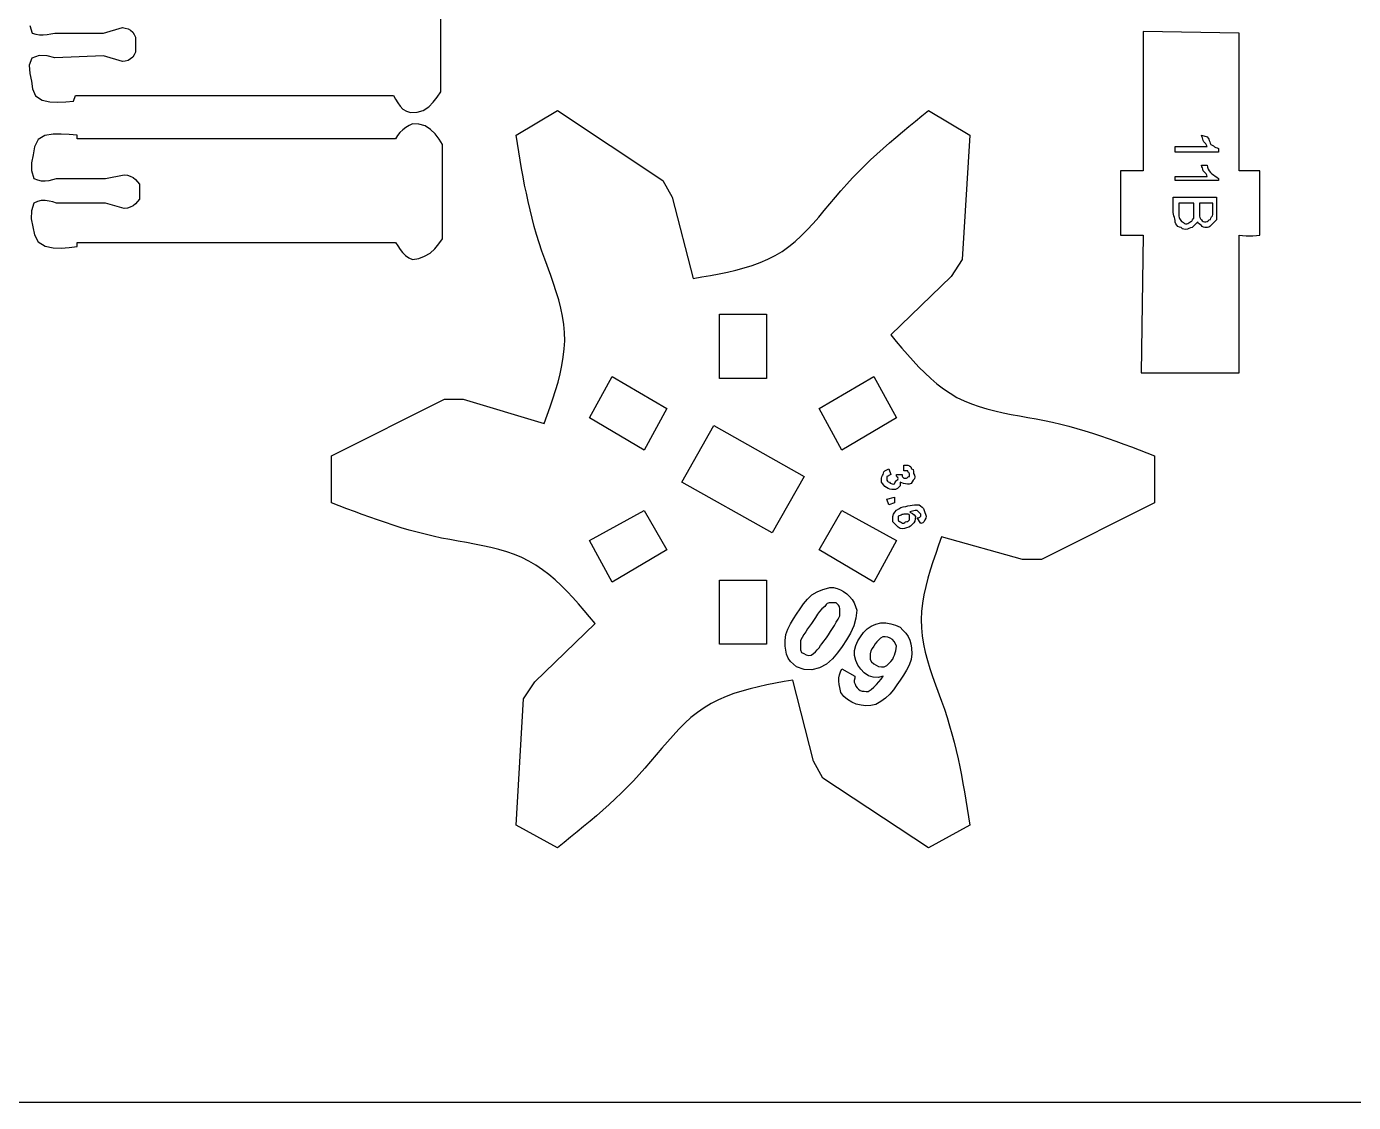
# Model space of a CAD drawing. Extents: x -314 to 250, y -186 to 186.
# Drawn here: x -239.8 to -181.1, y -184.2 to -136.6 of the extents above; entities that cross this region are included whole.
import ezdxf

# ---------------------------------------------------------------- set-up
doc = ezdxf.new("R2010")
doc.units = 0
doc.header["$MEASUREMENT"] = 0
doc.layers.get('0').update_dxf_attribs({"linetype": 'CONTINUOUS'})

msp = doc.modelspace()

# ---------------------------------------------------------------- linework, layer by layer
for p, q in [((-221.473, -139.521), (-221.473, -135.354)), ((-239.639, -136.591), (-239.537, -136.938)), ((-239.537, -136.938), (-239.373, -136.979)), ((-239.373, -136.979), (-239.207, -137.008)), ((-239.207, -137.008), (-239.04, -137.012)), ((-239.04, -137.012), (-238.871, -136.995)), ((-238.871, -136.995), (-238.704, -136.968)), ((-238.704, -136.968), (-238.538, -136.938)), ((-238.538, -136.938), (-236.375, -136.938)), ((-236.375, -136.938), (-235.542, -136.686)), ((-235.542, -136.686), (-235.417, -136.706)), ((-235.417, -136.706), (-235.296, -136.741)), ((-235.296, -136.741), (-235.184, -136.802)), ((-235.184, -136.802), (-235.09, -136.887)), ((-235.09, -136.887), (-235.019, -136.99)), ((-235.019, -136.99), (-234.96, -137.103)), ((-234.96, -137.103), (-234.96, -137.771)), ((-186.17, -136.938), (-190.417, -136.855)), ((-190.417, -136.855), (-190.417, -143.024)), ((-186.17, -143.024), (-186.17, -136.938)), ((-234.96, -137.771), (-235.018, -137.884)), ((-239.546, -138.03), (-239.665, -138.351)), ((-239.665, -138.351), (-239.639, -138.715)), ((-239.223, -137.913), (-239.546, -138.03)), ((-238.873, -137.937), (-239.223, -137.913)), ((-238.538, -138.022), (-238.873, -137.937)), ((-236.375, -137.937), (-238.538, -138.022)), ((-235.542, -138.188), (-236.375, -137.937)), ((-235.416, -138.169), (-235.542, -138.188)), ((-235.295, -138.134), (-235.416, -138.169)), ((-235.184, -138.073), (-235.295, -138.134)), ((-235.09, -137.988), (-235.184, -138.073)), ((-235.018, -137.884), (-235.09, -137.988)), ((-239.639, -138.715), (-239.568, -139.049)), ((-239.568, -139.049), (-239.52, -139.396)), ((-239.52, -139.396), (-239.38, -139.704)), ((-221.626, -139.762), (-221.473, -139.521)), ((-239.38, -139.704), (-239.087, -139.894)), ((-239.087, -139.894), (-238.748, -139.97)), ((-238.748, -139.97), (-238.398, -139.983)), ((-238.398, -139.983), (-238.052, -139.967)), ((-238.052, -139.967), (-237.708, -139.937)), ((-237.708, -139.937), (-237.622, -139.689)), ((-237.622, -139.689), (-223.553, -139.689)), ((-223.553, -139.689), (-223.466, -139.85)), ((-223.466, -139.85), (-223.374, -140.009)), ((-223.374, -140.009), (-223.269, -140.165)), ((-223.269, -140.165), (-223.142, -140.297)), ((-222.246, -140.347), (-222.003, -140.193)), ((-222.003, -140.193), (-221.798, -139.99)), ((-221.798, -139.99), (-221.626, -139.762)), ((-223.142, -140.297), (-222.984, -140.384)), ((-222.984, -140.384), (-222.806, -140.44)), ((-222.806, -140.44), (-222.518, -140.423)), ((-222.518, -140.423), (-222.246, -140.347)), ((-218.142, -141.439), (-216.31, -140.354)), ((-216.31, -140.354), (-211.647, -143.44)), ((-200.488, -140.824), (-200.199, -140.589)), ((-200.199, -140.589), (-199.909, -140.354)), ((-199.909, -140.354), (-198.077, -141.439)), ((-223.275, -141.327), (-223.379, -141.461)), ((-223.153, -141.207), (-223.275, -141.327)), ((-223.017, -141.105), (-223.153, -141.207)), ((-222.871, -141.018), (-223.017, -141.105)), ((-222.719, -140.94), (-222.871, -141.018)), ((-222.432, -140.957), (-222.719, -140.94)), ((-222.161, -141.032), (-222.432, -140.957)), ((-221.919, -141.185), (-222.161, -141.032)), ((-221.713, -141.388), (-221.919, -141.185)), ((-201.348, -141.538), (-201.063, -141.298)), ((-201.063, -141.298), (-200.776, -141.06)), ((-200.776, -141.06), (-200.488, -140.824)), ((-239.429, -141.952), (-239.489, -142.311)), ((-239.275, -141.637), (-239.429, -141.952)), ((-238.971, -141.453), (-239.275, -141.637)), ((-238.612, -141.399), (-238.971, -141.453)), ((-238.248, -141.396), (-238.612, -141.399)), ((-237.892, -141.413), (-238.248, -141.396)), ((-237.539, -141.439), (-237.892, -141.413)), ((-237.539, -141.605), (-237.539, -141.439)), ((-223.47, -141.605), (-237.539, -141.605)), ((-223.379, -141.461), (-223.47, -141.605)), ((-221.543, -141.616), (-221.713, -141.388)), ((-221.39, -141.856), (-221.543, -141.616)), ((-221.39, -146.026), (-221.39, -141.856)), ((-218.083, -141.807), (-218.142, -141.439)), ((-218.022, -142.175), (-218.083, -141.807)), ((-201.912, -142.028), (-201.632, -141.781)), ((-201.632, -141.781), (-201.348, -141.538)), ((-198.077, -141.439), (-198.411, -146.942)), ((-189.002, -142.19), (-189.002, -141.938)), ((-189.002, -141.938), (-187.586, -141.938)), ((-187.823, -141.5), (-187.837, -141.439)), ((-187.837, -141.439), (-187.586, -141.522)), ((-187.798, -141.558), (-187.823, -141.5)), ((-187.773, -141.616), (-187.798, -141.558)), ((-187.758, -141.677), (-187.773, -141.616)), ((-187.734, -141.736), (-187.758, -141.677)), ((-187.696, -141.787), (-187.734, -141.736)), ((-187.65, -141.832), (-187.696, -141.787)), ((-187.609, -141.879), (-187.65, -141.832)), ((-187.586, -141.938), (-187.609, -141.879)), ((-187.586, -141.522), (-187.548, -141.572)), ((-187.548, -141.572), (-187.517, -141.625)), ((-187.517, -141.625), (-187.494, -141.683)), ((-187.494, -141.683), (-187.471, -141.742)), ((-187.471, -141.742), (-187.447, -141.799)), ((-187.447, -141.799), (-187.421, -141.856)), ((-187.421, -141.856), (-187.366, -141.886)), ((-187.366, -141.886), (-187.311, -141.917)), ((-187.311, -141.917), (-187.258, -141.951)), ((-187.258, -141.951), (-187.205, -141.984)), ((-239.489, -142.311), (-239.568, -142.662)), ((-217.961, -142.543), (-218.022, -142.175)), ((-217.897, -142.911), (-217.961, -142.543)), ((-202.736, -142.794), (-202.465, -142.533)), ((-202.465, -142.533), (-202.19, -142.278)), ((-202.19, -142.278), (-201.912, -142.028)), ((-187.086, -142.19), (-189.002, -142.19)), ((-187.205, -141.984), (-187.148, -142.009)), ((-187.148, -142.009), (-187.086, -142.024)), ((-187.086, -142.024), (-187.086, -142.19)), ((-239.568, -142.662), (-239.56, -143.009)), ((-239.56, -143.009), (-239.455, -143.357)), ((-217.83, -143.279), (-217.897, -142.911)), ((-203.265, -143.332), (-203.003, -143.06)), ((-203.003, -143.06), (-202.736, -142.794)), ((-190.417, -143.024), (-191.416, -143.024)), ((-191.416, -143.024), (-191.416, -145.857)), ((-187.837, -142.772), (-187.586, -142.772)), ((-187.824, -142.835), (-187.837, -142.772)), ((-187.798, -142.893), (-187.824, -142.835)), ((-187.773, -142.951), (-187.798, -142.893)), ((-187.758, -143.014), (-187.773, -142.951)), ((-187.723, -143.064), (-187.758, -143.014)), ((-187.673, -143.107), (-187.723, -143.064)), ((-187.631, -143.156), (-187.673, -143.107)), ((-187.586, -142.772), (-187.576, -142.861)), ((-187.576, -142.861), (-187.549, -142.945)), ((-187.549, -142.945), (-187.5, -143.021)), ((-187.5, -143.021), (-187.44, -143.087)), ((-187.44, -143.087), (-187.374, -143.146)), ((-185.258, -143.024), (-186.17, -143.024)), ((-185.258, -145.857), (-185.258, -143.024)), ((-239.455, -143.357), (-239.292, -143.419)), ((-239.292, -143.419), (-239.128, -143.462)), ((-239.128, -143.462), (-238.959, -143.468)), ((-238.959, -143.468), (-238.789, -143.443)), ((-238.789, -143.443), (-238.62, -143.402)), ((-238.62, -143.402), (-238.455, -143.357)), ((-238.455, -143.357), (-236.293, -143.357)), ((-236.293, -143.357), (-235.459, -143.189)), ((-235.459, -143.189), (-235.324, -143.21)), ((-235.324, -143.21), (-235.195, -143.248)), ((-235.195, -143.248), (-235.075, -143.314)), ((-235.075, -143.314), (-234.969, -143.4)), ((-234.969, -143.4), (-234.876, -143.5)), ((-234.876, -143.5), (-234.791, -143.605)), ((-234.791, -143.605), (-234.791, -144.273)), ((-217.76, -143.646), (-217.83, -143.279)), ((-217.686, -144.013), (-217.76, -143.646)), ((-211.647, -143.44), (-211.233, -144.19)), ((-203.775, -143.897), (-203.522, -143.611)), ((-203.522, -143.611), (-203.265, -143.332)), ((-189.002, -143.44), (-189.002, -143.274)), ((-189.002, -143.274), (-187.586, -143.274)), ((-187.086, -143.44), (-189.002, -143.44)), ((-187.602, -143.212), (-187.631, -143.156)), ((-187.586, -143.274), (-187.602, -143.212)), ((-187.374, -143.146), (-187.302, -143.199)), ((-187.302, -143.199), (-187.228, -143.249)), ((-187.228, -143.249), (-187.156, -143.301)), ((-187.156, -143.301), (-187.086, -143.357)), ((-187.086, -143.357), (-187.086, -143.44)), ((-234.791, -144.273), (-234.876, -144.379)), ((-217.608, -144.38), (-217.686, -144.013)), ((-211.233, -144.19), (-210.317, -147.776)), ((-204.513, -144.778), (-204.023, -144.189)), ((-204.023, -144.189), (-203.775, -143.897)), ((-189.085, -144.859), (-189.085, -144.19)), ((-189.085, -144.19), (-187.173, -144.19)), ((-187.173, -144.19), (-187.173, -145.189)), ((-239.557, -144.791), (-239.572, -145.139)), ((-239.455, -144.442), (-239.557, -144.791)), ((-239.292, -144.379), (-239.455, -144.442)), ((-239.128, -144.335), (-239.292, -144.379)), ((-238.959, -144.329), (-239.128, -144.335)), ((-238.789, -144.355), (-238.959, -144.329)), ((-238.62, -144.396), (-238.789, -144.355)), ((-238.455, -144.442), (-238.62, -144.396)), ((-236.293, -144.442), (-238.455, -144.442)), ((-235.459, -144.69), (-236.293, -144.442)), ((-235.324, -144.669), (-235.459, -144.69)), ((-235.194, -144.631), (-235.324, -144.669)), ((-235.075, -144.566), (-235.194, -144.631)), ((-234.968, -144.479), (-235.075, -144.566)), ((-234.876, -144.379), (-234.968, -144.479)), ((-217.523, -144.746), (-217.608, -144.38)), ((-217.433, -145.111), (-217.523, -144.746)), ((-204.76, -145.069), (-204.513, -144.778)), ((-189.077, -144.934), (-189.085, -144.859)), ((-188.172, -144.442), (-188.837, -144.442)), ((-188.837, -144.442), (-188.837, -144.859)), ((-188.837, -144.859), (-188.837, -145.024)), ((-188.172, -144.859), (-188.172, -144.442)), ((-188.172, -145.106), (-188.172, -144.859)), ((-187.92, -144.442), (-187.92, -144.859)), ((-187.338, -144.442), (-187.92, -144.442)), ((-187.92, -144.859), (-187.92, -145.024)), ((-187.343, -144.951), (-187.34, -144.891)), ((-187.34, -144.891), (-187.339, -144.831)), ((-187.339, -144.831), (-187.338, -144.773)), ((-187.338, -144.773), (-187.338, -144.442)), ((-239.572, -145.139), (-239.497, -145.491)), ((-217.335, -145.475), (-217.433, -145.111)), ((-217.23, -145.839), (-217.335, -145.475)), ((-205.266, -145.629), (-205.01, -145.354)), ((-205.01, -145.354), (-204.76, -145.069)), ((-189.061, -145.006), (-189.077, -144.934)), ((-189.034, -145.075), (-189.061, -145.006)), ((-189.01, -145.146), (-189.034, -145.075)), ((-189, -145.22), (-189.01, -145.146)), ((-188.996, -145.294), (-189, -145.22)), ((-188.974, -145.365), (-188.996, -145.294)), ((-188.932, -145.427), (-188.974, -145.365)), ((-188.876, -145.477), (-188.932, -145.427)), ((-188.81, -145.509), (-188.876, -145.477)), ((-188.837, -145.024), (-188.825, -145.076)), ((-188.825, -145.076), (-188.805, -145.124)), ((-188.805, -145.124), (-188.773, -145.167)), ((-188.773, -145.167), (-188.746, -145.21)), ((-188.746, -145.21), (-188.725, -145.258)), ((-188.725, -145.258), (-188.675, -145.275)), ((-188.675, -145.275), (-188.634, -145.304)), ((-188.634, -145.304), (-188.595, -145.343)), ((-188.595, -145.343), (-188.545, -145.358)), ((-188.545, -145.358), (-188.492, -145.357)), ((-188.492, -145.357), (-188.441, -145.344)), ((-188.441, -145.344), (-188.393, -145.321)), ((-188.393, -145.321), (-188.352, -145.288)), ((-188.352, -145.288), (-188.306, -145.263)), ((-188.306, -145.263), (-188.262, -145.238)), ((-188.262, -145.238), (-188.235, -145.191)), ((-188.003, -145.276), (-188.254, -145.524)), ((-188.235, -145.191), (-188.205, -145.146)), ((-188.205, -145.146), (-188.172, -145.106)), ((-187.982, -145.331), (-188.003, -145.276)), ((-187.937, -145.368), (-187.982, -145.331)), ((-187.886, -145.4), (-187.937, -145.368)), ((-187.92, -145.024), (-187.907, -145.082)), ((-187.907, -145.082), (-187.881, -145.135)), ((-187.841, -145.437), (-187.886, -145.4)), ((-187.881, -145.135), (-187.844, -145.182)), ((-187.844, -145.182), (-187.804, -145.225)), ((-187.8, -145.479), (-187.841, -145.437)), ((-187.804, -145.225), (-187.758, -145.262)), ((-187.752, -145.514), (-187.8, -145.479)), ((-187.758, -145.262), (-187.701, -145.276)), ((-187.701, -145.276), (-187.641, -145.276)), ((-187.641, -145.276), (-187.584, -145.263)), ((-187.584, -145.263), (-187.54, -145.222)), ((-187.54, -145.222), (-187.495, -145.186)), ((-187.467, -145.478), (-187.519, -145.506)), ((-187.495, -145.186), (-187.441, -145.164)), ((-187.421, -145.441), (-187.467, -145.478)), ((-187.441, -145.164), (-187.421, -145.108)), ((-187.421, -145.108), (-187.392, -145.058)), ((-187.173, -145.189), (-187.421, -145.441)), ((-187.392, -145.058), (-187.356, -145.009)), ((-187.356, -145.009), (-187.343, -144.951)), ((-239.497, -145.491), (-239.43, -145.85)), ((-239.43, -145.85), (-239.27, -146.161)), ((-221.554, -146.252), (-221.39, -146.026)), ((-217.117, -146.202), (-217.23, -145.839)), ((-205.8, -146.141), (-205.529, -145.893)), ((-205.529, -145.893), (-205.266, -145.629)), ((-191.416, -145.857), (-190.417, -145.857)), ((-190.417, -145.857), (-190.5, -151.943)), ((-188.74, -145.531), (-188.81, -145.509)), ((-188.68, -145.577), (-188.74, -145.531)), ((-188.611, -145.603), (-188.68, -145.577)), ((-188.536, -145.61), (-188.611, -145.603)), ((-188.462, -145.602), (-188.536, -145.61)), ((-188.393, -145.574), (-188.462, -145.602)), ((-188.326, -145.542), (-188.393, -145.574)), ((-188.254, -145.524), (-188.326, -145.542)), ((-187.695, -145.524), (-187.752, -145.514)), ((-187.635, -145.523), (-187.695, -145.524)), ((-187.576, -145.519), (-187.635, -145.523)), ((-187.519, -145.506), (-187.576, -145.519)), ((-186.17, -145.857), (-186.019, -145.876)), ((-186.17, -151.943), (-186.17, -145.857)), ((-186.019, -145.876), (-185.867, -145.891)), ((-185.867, -145.891), (-185.714, -145.895)), ((-185.714, -145.895), (-185.562, -145.888)), ((-185.562, -145.888), (-185.409, -145.875)), ((-185.409, -145.875), (-185.258, -145.857)), ((-239.27, -146.161), (-238.964, -146.352)), ((-238.964, -146.352), (-238.611, -146.429)), ((-238.611, -146.429), (-238.25, -146.436)), ((-238.25, -146.436), (-237.894, -146.406)), ((-237.894, -146.406), (-237.539, -146.357)), ((-237.539, -146.357), (-237.539, -146.192)), ((-237.539, -146.192), (-223.47, -146.192)), ((-223.47, -146.192), (-223.371, -146.342)), ((-223.371, -146.342), (-223.269, -146.491)), ((-223.269, -146.491), (-223.158, -146.635)), ((-223.158, -146.635), (-223.032, -146.762)), ((-222.182, -146.798), (-221.943, -146.652)), ((-221.943, -146.652), (-221.733, -146.465)), ((-221.733, -146.465), (-221.554, -146.252)), ((-216.996, -146.564), (-217.117, -146.202)), ((-216.868, -146.925), (-216.996, -146.564)), ((-206.689, -146.766), (-206.379, -146.58)), ((-206.379, -146.58), (-206.083, -146.371)), ((-206.083, -146.371), (-205.8, -146.141)), ((-223.032, -146.762), (-222.882, -146.861)), ((-222.882, -146.861), (-222.719, -146.942)), ((-222.719, -146.942), (-222.444, -146.889)), ((-222.444, -146.889), (-222.182, -146.798)), ((-216.607, -147.646), (-216.868, -146.925)), ((-208.053, -147.312), (-207.696, -147.201)), ((-207.696, -147.201), (-207.349, -147.074)), ((-207.349, -147.074), (-207.013, -146.93)), ((-207.013, -146.93), (-206.689, -146.766)), ((-198.411, -146.942), (-198.91, -147.693)), ((-216.48, -148.006), (-216.607, -147.646)), ((-210.317, -147.776), (-209.932, -147.711)), ((-209.932, -147.711), (-209.548, -147.645)), ((-209.548, -147.645), (-209.167, -147.574)), ((-209.167, -147.574), (-208.79, -147.496)), ((-208.79, -147.496), (-208.418, -147.409)), ((-208.418, -147.409), (-208.053, -147.312)), ((-198.91, -147.693), (-201.573, -150.276)), ((-216.361, -148.365), (-216.48, -148.006)), ((-216.253, -148.725), (-216.361, -148.365)), ((-216.159, -149.085), (-216.253, -148.725)), ((-216.082, -149.446), (-216.159, -149.085)), ((-216.026, -149.807), (-216.082, -149.446)), ((-209.15, -149.36), (-207.07, -149.36)), ((-209.15, -152.195), (-209.15, -149.36)), ((-207.07, -149.36), (-207.07, -152.195)), ((-215.994, -150.169), (-216.026, -149.807)), ((-215.989, -150.532), (-215.994, -150.169)), ((-216.009, -150.896), (-215.989, -150.532)), ((-201.573, -150.276), (-201.329, -150.568)), ((-201.329, -150.568), (-201.084, -150.857)), ((-216.112, -151.626), (-216.051, -151.261)), ((-216.051, -151.261), (-216.009, -150.896)), ((-201.084, -150.857), (-200.837, -151.143)), ((-200.837, -151.143), (-200.587, -151.422)), ((-216.192, -151.992), (-216.112, -151.626)), ((-200.587, -151.422), (-200.332, -151.693)), ((-200.332, -151.693), (-200.072, -151.954)), ((-216.392, -152.725), (-216.285, -152.358)), ((-216.285, -152.358), (-216.192, -151.992)), ((-214.894, -153.944), (-213.895, -152.112)), ((-213.895, -152.112), (-211.481, -153.527)), ((-207.07, -152.195), (-209.15, -152.195)), ((-204.738, -153.527), (-202.323, -152.112)), ((-202.323, -152.112), (-201.325, -153.944)), ((-200.072, -151.954), (-199.805, -152.203)), ((-199.805, -152.203), (-199.531, -152.437)), ((-199.531, -152.437), (-199.248, -152.655)), ((-190.5, -151.943), (-186.17, -151.943)), ((-226.302, -155.614), (-221.304, -153.111)), ((-221.304, -153.111), (-220.474, -153.111)), ((-220.474, -153.111), (-216.892, -154.195)), ((-216.632, -153.46), (-216.508, -153.092)), ((-216.508, -153.092), (-216.392, -152.725)), ((-199.248, -152.655), (-198.954, -152.855)), ((-198.954, -152.855), (-198.65, -153.034)), ((-198.65, -153.034), (-198.334, -153.191)), ((-216.761, -153.828), (-216.632, -153.46)), ((-211.481, -153.527), (-212.481, -155.363)), ((-203.739, -155.363), (-204.738, -153.527)), ((-198.334, -153.191), (-198.006, -153.326)), ((-198.006, -153.326), (-197.668, -153.444)), ((-197.668, -153.444), (-197.322, -153.545)), ((-197.322, -153.545), (-196.969, -153.634)), ((-196.969, -153.634), (-196.61, -153.713)), ((-216.892, -154.195), (-216.761, -153.828)), ((-212.481, -155.363), (-214.894, -153.944)), ((-210.817, -156.778), (-209.401, -154.278)), ((-209.401, -154.278), (-205.402, -156.53)), ((-201.325, -153.944), (-203.739, -155.363)), ((-196.61, -153.713), (-196.246, -153.785)), ((-196.246, -153.785), (-195.88, -153.852)), ((-195.88, -153.852), (-195.513, -153.918)), ((-195.513, -153.918), (-195.146, -153.985)), ((-195.146, -153.985), (-194.781, -154.056)), ((-194.781, -154.056), (-194.418, -154.134)), ((-194.418, -154.134), (-194.059, -154.219)), ((-194.059, -154.219), (-193.703, -154.311)), ((-193.703, -154.311), (-193.35, -154.41)), ((-193.35, -154.41), (-192.999, -154.514)), ((-192.999, -154.514), (-192.651, -154.623)), ((-192.651, -154.623), (-192.305, -154.737)), ((-192.305, -154.737), (-191.96, -154.855)), ((-191.96, -154.855), (-191.617, -154.976)), ((-191.617, -154.976), (-191.276, -155.101)), ((-191.276, -155.101), (-190.936, -155.227)), ((-190.936, -155.227), (-190.596, -155.355)), ((-190.596, -155.355), (-190.257, -155.484)), ((-226.302, -157.698), (-226.302, -155.614)), ((-200.99, -156.279), (-200.99, -156.031)), ((-200.99, -156.031), (-200.825, -156.031)), ((-200.825, -156.031), (-200.746, -156.055)), ((-190.257, -155.484), (-189.918, -155.614)), ((-189.918, -155.614), (-189.918, -157.698)), ((-205.402, -156.53), (-206.818, -159.031)), ((-201.988, -156.662), (-201.983, -156.603)), ((-201.983, -156.603), (-201.97, -156.545)), ((-201.97, -156.545), (-201.943, -156.494)), ((-201.943, -156.494), (-201.907, -156.447)), ((-201.907, -156.447), (-201.9, -156.381)), ((-201.9, -156.381), (-201.878, -156.324)), ((-201.878, -156.324), (-201.831, -156.281)), ((-201.831, -156.281), (-201.774, -156.249)), ((-201.774, -156.249), (-201.716, -156.221)), ((-201.71, -156.523), (-201.741, -156.53)), ((-201.741, -156.53), (-201.741, -156.696)), ((-201.716, -156.221), (-201.658, -156.196)), ((-201.681, -156.51), (-201.71, -156.523)), ((-201.657, -156.488), (-201.681, -156.51)), ((-201.658, -156.196), (-201.573, -156.447)), ((-201.634, -156.467), (-201.657, -156.488)), ((-201.605, -156.455), (-201.634, -156.467)), ((-201.573, -156.447), (-201.605, -156.455)), ((-201.325, -156.447), (-201.073, -156.447)), ((-201.324, -156.499), (-201.325, -156.447)), ((-201.305, -156.546), (-201.324, -156.499)), ((-201.263, -156.581), (-201.305, -156.546)), ((-201.242, -156.622), (-201.263, -156.581)), ((-201.262, -156.67), (-201.242, -156.622)), ((-201.073, -156.447), (-201.074, -156.48)), ((-201.074, -156.48), (-201.07, -156.512)), ((-201.07, -156.512), (-201.056, -156.541)), ((-201.056, -156.541), (-201.037, -156.567)), ((-201.037, -156.567), (-201.014, -156.591)), ((-201.014, -156.591), (-200.99, -156.613)), ((-200.825, -156.279), (-200.99, -156.279)), ((-200.99, -156.613), (-200.908, -156.613)), ((-200.908, -156.613), (-200.877, -156.605)), ((-200.877, -156.605), (-200.849, -156.592)), ((-200.849, -156.592), (-200.802, -156.55)), ((-200.818, -156.311), (-200.825, -156.279)), ((-200.804, -156.339), (-200.818, -156.311)), ((-200.783, -156.363), (-200.804, -156.339)), ((-200.802, -156.55), (-200.774, -156.538)), ((-200.762, -156.387), (-200.783, -156.363)), ((-200.774, -156.538), (-200.742, -156.53)), ((-200.75, -156.415), (-200.762, -156.387)), ((-200.742, -156.447), (-200.75, -156.415)), ((-200.746, -156.055), (-200.686, -156.113)), ((-200.742, -156.53), (-200.742, -156.447)), ((-200.686, -156.113), (-200.662, -156.194)), ((-200.662, -156.194), (-200.59, -156.231)), ((-200.59, -156.231), (-200.576, -156.316)), ((-200.576, -156.316), (-200.564, -156.395)), ((-200.564, -156.395), (-200.53, -156.472)), ((-200.53, -156.472), (-200.511, -156.555)), ((-200.511, -156.555), (-200.53, -156.635)), ((-206.818, -159.031), (-210.817, -156.778)), ((-201.99, -156.72), (-201.988, -156.662)), ((-201.99, -156.778), (-201.99, -156.72)), ((-201.936, -156.843), (-201.99, -156.778)), ((-201.886, -156.912), (-201.936, -156.843)), ((-201.832, -156.977), (-201.886, -156.912)), ((-201.76, -157.02), (-201.832, -156.977)), ((-201.686, -157.063), (-201.76, -157.02)), ((-201.741, -156.696), (-201.726, -156.745)), ((-201.726, -156.745), (-201.686, -156.774)), ((-201.686, -156.774), (-201.637, -156.787)), ((-201.61, -157.096), (-201.686, -157.063)), ((-201.637, -156.787), (-201.597, -156.821)), ((-201.526, -157.108), (-201.61, -157.096)), ((-201.597, -156.821), (-201.555, -156.847)), ((-201.555, -156.847), (-201.506, -156.858)), ((-201.441, -157.114), (-201.526, -157.108)), ((-201.506, -156.858), (-201.448, -156.87)), ((-201.448, -156.87), (-201.405, -156.861)), ((-201.358, -157.101), (-201.441, -157.114)), ((-201.405, -156.861), (-201.39, -156.812)), ((-201.39, -156.812), (-201.358, -156.772)), ((-201.358, -156.772), (-201.337, -156.725)), ((-201.283, -157.062), (-201.358, -157.101)), ((-201.337, -156.725), (-201.311, -156.688)), ((-201.311, -156.688), (-201.262, -156.67)), ((-201.219, -157.006), (-201.283, -157.062)), ((-201.159, -156.947), (-201.219, -157.006)), ((-201.159, -156.778), (-201.159, -156.947)), ((-201.083, -156.814), (-201.159, -156.778)), ((-201.005, -156.841), (-201.083, -156.814)), ((-200.923, -156.856), (-201.005, -156.841)), ((-200.84, -156.866), (-200.923, -156.856)), ((-200.756, -156.866), (-200.84, -156.866)), ((-200.679, -156.837), (-200.756, -156.866)), ((-200.632, -156.767), (-200.679, -156.837)), ((-200.58, -156.702), (-200.632, -156.767)), ((-200.53, -156.635), (-200.58, -156.702)), ((-225.963, -157.828), (-226.302, -157.698)), ((-201.741, -157.529), (-201.407, -157.447)), ((-201.658, -157.78), (-201.741, -157.529)), ((-201.407, -157.698), (-201.658, -157.78)), ((-201.407, -157.447), (-201.407, -157.698)), ((-200.718, -157.812), (-200.621, -157.795)), ((-200.621, -157.795), (-200.523, -157.785)), ((-200.523, -157.785), (-200.424, -157.781)), ((-200.424, -157.781), (-200.326, -157.78)), ((-200.326, -157.78), (-200.254, -157.83)), ((-189.918, -157.698), (-194.915, -160.198)), ((-225.623, -157.957), (-225.963, -157.828)), ((-225.284, -158.085), (-225.623, -157.957)), ((-224.943, -158.211), (-225.284, -158.085)), ((-224.602, -158.335), (-224.943, -158.211)), ((-224.259, -158.456), (-224.602, -158.335)), ((-214.894, -159.364), (-212.481, -158.032)), ((-212.481, -158.032), (-211.481, -159.782)), ((-204.738, -159.782), (-203.739, -158.032)), ((-203.739, -158.032), (-201.325, -159.364)), ((-201.489, -158.42), (-201.483, -158.307)), ((-201.483, -158.307), (-201.457, -158.199)), ((-201.457, -158.199), (-201.398, -158.104)), ((-201.398, -158.104), (-201.316, -158.028)), ((-201.316, -158.028), (-201.225, -157.961)), ((-201.198, -158.27), (-201.242, -158.28)), ((-201.242, -158.28), (-201.242, -158.448)), ((-201.225, -157.961), (-201.127, -157.908)), ((-201.156, -158.257), (-201.198, -158.27)), ((-201.116, -158.238), (-201.156, -158.257)), ((-201.127, -157.908), (-201.02, -157.879)), ((-201.076, -158.219), (-201.116, -158.238)), ((-201.034, -158.206), (-201.076, -158.219)), ((-200.99, -158.197), (-201.034, -158.206)), ((-201.02, -157.879), (-200.908, -157.863)), ((-200.825, -158.197), (-200.99, -158.197)), ((-200.908, -157.863), (-200.814, -157.836)), ((-200.803, -158.201), (-200.825, -158.197)), ((-200.814, -157.836), (-200.718, -157.812)), ((-200.782, -158.208), (-200.803, -158.201)), ((-200.765, -158.22), (-200.782, -158.208)), ((-200.753, -158.237), (-200.765, -158.22)), ((-200.745, -158.258), (-200.753, -158.237)), ((-200.742, -158.28), (-200.745, -158.258)), ((-200.742, -158.448), (-200.742, -158.28)), ((-200.608, -158.062), (-200.728, -158.097)), ((-200.728, -158.097), (-200.709, -158.125)), ((-200.709, -158.125), (-200.612, -158.167)), ((-200.612, -158.167), (-200.536, -158.23)), ((-200.502, -158.04), (-200.608, -158.062)), ((-200.536, -158.23), (-200.485, -158.306)), ((-200.409, -158.032), (-200.502, -158.04)), ((-200.485, -158.306), (-200.497, -158.406)), ((-200.243, -158.197), (-200.409, -158.032)), ((-200.409, -158.363), (-200.376, -158.363)), ((-200.243, -158.614), (-200.409, -158.363)), ((-200.376, -158.363), (-200.344, -158.359)), ((-200.344, -158.359), (-200.315, -158.345)), ((-200.315, -158.345), (-200.289, -158.326)), ((-200.289, -158.326), (-200.265, -158.303)), ((-200.265, -158.303), (-200.243, -158.28)), ((-200.254, -157.83), (-200.187, -157.886)), ((-200.243, -158.28), (-200.243, -158.197)), ((-200.187, -157.886), (-200.131, -157.954)), ((-200.131, -157.954), (-200.095, -158.034)), ((-200.095, -158.034), (-200.073, -158.118)), ((-200.073, -158.118), (-200.04, -158.198)), ((-200.024, -158.369), (-200.072, -158.442)), ((-200.04, -158.198), (-200.014, -158.283)), ((-200.014, -158.283), (-200.024, -158.369)), ((-223.914, -158.573), (-224.259, -158.456)), ((-223.568, -158.687), (-223.914, -158.573)), ((-223.22, -158.796), (-223.568, -158.687)), ((-222.869, -158.9), (-223.22, -158.796)), ((-222.516, -158.998), (-222.869, -158.9)), ((-201.49, -158.531), (-201.489, -158.42)), ((-201.242, -158.779), (-201.49, -158.531)), ((-201.242, -158.448), (-201.227, -158.497)), ((-201.157, -158.828), (-201.242, -158.779)), ((-201.227, -158.497), (-201.187, -158.527)), ((-201.187, -158.527), (-201.139, -158.539)), ((-201.062, -158.846), (-201.157, -158.828)), ((-201.139, -158.539), (-201.098, -158.571)), ((-201.098, -158.571), (-201.052, -158.594)), ((-200.965, -158.83), (-201.062, -158.846)), ((-201.052, -158.594), (-201, -158.59)), ((-201, -158.59), (-200.957, -158.562)), ((-200.874, -158.796), (-200.965, -158.83)), ((-200.957, -158.562), (-200.916, -158.533)), ((-200.916, -158.533), (-200.866, -158.53)), ((-200.781, -158.768), (-200.874, -158.796)), ((-200.866, -158.53), (-200.818, -158.516)), ((-200.818, -158.516), (-200.778, -158.484)), ((-200.695, -158.724), (-200.781, -158.768)), ((-200.778, -158.484), (-200.742, -158.448)), ((-200.621, -158.66), (-200.695, -158.724)), ((-200.555, -158.589), (-200.621, -158.66)), ((-200.513, -158.501), (-200.555, -158.589)), ((-200.497, -158.406), (-200.513, -158.501)), ((-200.16, -158.588), (-200.243, -158.614)), ((-200.099, -158.525), (-200.16, -158.588)), ((-200.072, -158.442), (-200.099, -158.525)), ((-222.16, -159.09), (-222.516, -158.998)), ((-221.801, -159.175), (-222.16, -159.09)), ((-221.438, -159.253), (-221.801, -159.175)), ((-221.073, -159.324), (-221.438, -159.253)), ((-220.706, -159.391), (-221.073, -159.324)), ((-220.338, -159.457), (-220.706, -159.391)), ((-219.972, -159.524), (-220.338, -159.457)), ((-219.609, -159.596), (-219.972, -159.524)), ((-213.895, -161.2), (-214.894, -159.364)), ((-201.325, -159.364), (-202.323, -161.2)), ((-199.327, -159.199), (-199.459, -159.566)), ((-195.745, -160.198), (-199.327, -159.199)), ((-219.25, -159.674), (-219.609, -159.596)), ((-218.897, -159.763), (-219.25, -159.674)), ((-218.551, -159.865), (-218.897, -159.763)), ((-218.213, -159.982), (-218.551, -159.865)), ((-217.885, -160.118), (-218.213, -159.982)), ((-217.569, -160.274), (-217.885, -160.118)), ((-211.481, -159.782), (-213.895, -161.2)), ((-202.323, -161.2), (-204.738, -159.782)), ((-199.589, -159.934), (-199.713, -160.301)), ((-199.459, -159.566), (-199.589, -159.934)), ((-217.265, -160.453), (-217.569, -160.274)), ((-216.972, -160.653), (-217.265, -160.453)), ((-216.688, -160.871), (-216.972, -160.653)), ((-199.83, -160.668), (-199.937, -161.034)), ((-199.713, -160.301), (-199.83, -160.668)), ((-194.915, -160.198), (-195.745, -160.198)), ((-216.414, -161.105), (-216.688, -160.871)), ((-216.147, -161.354), (-216.414, -161.105)), ((-209.15, -163.949), (-209.15, -161.114)), ((-209.15, -161.114), (-207.07, -161.114)), ((-207.07, -161.114), (-207.07, -163.949)), ((-199.937, -161.034), (-200.031, -161.4)), ((-215.887, -161.615), (-216.147, -161.354)), ((-215.632, -161.886), (-215.887, -161.615)), ((-215.382, -162.165), (-215.632, -161.886)), ((-205.257, -161.955), (-205.059, -161.766)), ((-205.059, -161.766), (-204.828, -161.629)), ((-204.828, -161.629), (-204.573, -161.531)), ((-204.573, -161.531), (-204.42, -161.479)), ((-204.42, -161.479), (-204.264, -161.444)), ((-204.264, -161.444), (-204.103, -161.444)), ((-204.103, -161.444), (-203.945, -161.478)), ((-203.945, -161.478), (-203.798, -161.539)), ((-203.798, -161.539), (-203.657, -161.616)), ((-203.657, -161.616), (-203.523, -161.727)), ((-203.523, -161.727), (-203.397, -161.845)), ((-203.397, -161.845), (-203.286, -161.978)), ((-200.11, -161.766), (-200.171, -162.131)), ((-200.031, -161.4), (-200.11, -161.766)), ((-215.135, -162.451), (-215.382, -162.165)), ((-214.89, -162.74), (-215.135, -162.451)), ((-205.737, -162.615), (-205.587, -162.39)), ((-205.587, -162.39), (-205.43, -162.168)), ((-205.43, -162.168), (-205.257, -161.955)), ((-204.725, -162.495), (-204.818, -162.626)), ((-204.616, -162.381), (-204.725, -162.495)), ((-204.49, -162.282), (-204.616, -162.381)), ((-204.462, -162.235), (-204.49, -162.282)), ((-204.431, -162.191), (-204.462, -162.235)), ((-204.392, -162.155), (-204.431, -162.191)), ((-204.344, -162.129), (-204.392, -162.155)), ((-204.292, -162.117), (-204.344, -162.129)), ((-204.238, -162.116), (-204.292, -162.117)), ((-203.987, -162.116), (-204.238, -162.116)), ((-203.952, -162.152), (-203.987, -162.116)), ((-203.917, -162.189), (-203.952, -162.152)), ((-203.883, -162.227), (-203.917, -162.189)), ((-203.853, -162.268), (-203.883, -162.227)), ((-203.834, -162.314), (-203.853, -162.268)), ((-203.822, -162.364), (-203.834, -162.314)), ((-203.822, -162.698), (-203.822, -162.364)), ((-203.286, -161.978), (-203.195, -162.126)), ((-203.195, -162.126), (-203.128, -162.285)), ((-203.128, -162.285), (-203.074, -162.45)), ((-203.074, -162.45), (-203.113, -162.798)), ((-200.212, -162.495), (-200.23, -162.858)), ((-200.171, -162.131), (-200.212, -162.495)), ((-217.309, -165.619), (-214.646, -163.032)), ((-214.646, -163.032), (-214.89, -162.74)), ((-206.124, -163.282), (-206.007, -163.051)), ((-206.007, -163.051), (-205.875, -162.831)), ((-205.875, -162.831), (-205.737, -162.615)), ((-205.072, -163.032), (-205.161, -163.153)), ((-204.988, -162.897), (-205.072, -163.032)), ((-204.904, -162.761), (-204.988, -162.897)), ((-204.818, -162.626), (-204.904, -162.761)), ((-204.068, -163.117), (-203.983, -162.979)), ((-203.983, -162.979), (-203.9, -162.84)), ((-203.9, -162.84), (-203.822, -162.698)), ((-203.113, -162.798), (-203.205, -163.134)), ((-202.437, -163.153), (-202.235, -163.057)), ((-202.235, -163.057), (-202.018, -163.006)), ((-202.018, -163.006), (-201.794, -163.004)), ((-201.794, -163.004), (-201.574, -163.04)), ((-201.574, -163.04), (-201.363, -163.111)), ((-200.23, -162.858), (-200.222, -163.221)), ((-206.246, -163.777), (-206.211, -163.524)), ((-206.211, -163.524), (-206.124, -163.282)), ((-205.497, -163.652), (-205.571, -163.783)), ((-205.419, -163.523), (-205.497, -163.652)), ((-205.335, -163.398), (-205.419, -163.523)), ((-205.249, -163.275), (-205.335, -163.398)), ((-205.161, -163.153), (-205.249, -163.275)), ((-204.463, -163.723), (-204.392, -163.627)), ((-204.392, -163.627), (-204.321, -163.532)), ((-204.321, -163.532), (-204.238, -163.393)), ((-204.238, -163.393), (-204.153, -163.254)), ((-204.153, -163.254), (-204.068, -163.117)), ((-203.351, -163.453), (-203.528, -163.755)), ((-203.205, -163.134), (-203.351, -163.453)), ((-203.027, -163.806), (-202.906, -163.618)), ((-202.906, -163.618), (-202.779, -163.433)), ((-202.779, -163.433), (-202.624, -163.275)), ((-202.624, -163.275), (-202.437, -163.153)), ((-201.929, -163.624), (-202.027, -163.685)), ((-201.817, -163.619), (-201.929, -163.624)), ((-201.702, -163.635), (-201.817, -163.619)), ((-201.599, -163.683), (-201.702, -163.635)), ((-201.363, -163.111), (-201.159, -163.201)), ((-201.159, -163.201), (-201.034, -163.328)), ((-201.034, -163.328), (-200.914, -163.462)), ((-200.914, -163.462), (-200.807, -163.607)), ((-200.807, -163.607), (-200.728, -163.766)), ((-200.222, -163.221), (-200.187, -163.583)), ((-200.187, -163.583), (-200.129, -163.944)), ((-207.07, -163.949), (-209.15, -163.949)), ((-206.236, -164.034), (-206.246, -163.777)), ((-206.22, -164.216), (-206.236, -164.034)), ((-206.184, -164.393), (-206.22, -164.216)), ((-205.571, -163.783), (-205.571, -164.2)), ((-205.571, -164.2), (-205.526, -164.309)), ((-204.904, -164.284), (-204.823, -164.197)), ((-204.823, -164.197), (-204.747, -164.105)), ((-204.747, -164.105), (-204.674, -164.011)), ((-204.674, -164.011), (-204.603, -163.915)), ((-204.603, -163.915), (-204.533, -163.819)), ((-204.533, -163.819), (-204.463, -163.723)), ((-203.724, -164.044), (-203.932, -164.324)), ((-203.528, -163.755), (-203.724, -164.044)), ((-203.181, -164.225), (-203.126, -164.007)), ((-203.174, -164.448), (-203.181, -164.225)), ((-203.126, -164.007), (-203.027, -163.806)), ((-202.457, -164.245), (-202.483, -164.369)), ((-202.402, -164.134), (-202.457, -164.245)), ((-202.323, -164.034), (-202.402, -164.134)), ((-202.259, -163.938), (-202.323, -164.034)), ((-202.191, -163.847), (-202.259, -163.938)), ((-202.114, -163.764), (-202.191, -163.847)), ((-202.027, -163.685), (-202.114, -163.764)), ((-201.501, -163.745), (-201.599, -163.683)), ((-201.423, -163.827), (-201.501, -163.745)), ((-201.371, -163.93), (-201.423, -163.827)), ((-201.377, -164.333), (-201.352, -164.235)), ((-201.325, -164.034), (-201.371, -163.93)), ((-201.352, -164.235), (-201.336, -164.135)), ((-201.336, -164.135), (-201.325, -164.034)), ((-200.728, -163.766), (-200.684, -163.938)), ((-200.684, -163.938), (-200.66, -164.117)), ((-200.66, -164.117), (-200.647, -164.376)), ((-200.129, -163.944), (-200.05, -164.304)), ((-206.11, -164.558), (-206.184, -164.393)), ((-206.004, -164.706), (-206.11, -164.558)), ((-205.876, -164.834), (-206.004, -164.706)), ((-205.737, -164.951), (-205.876, -164.834)), ((-205.526, -164.309), (-205.419, -164.359)), ((-205.419, -164.359), (-205.321, -164.425)), ((-205.321, -164.425), (-205.205, -164.451)), ((-205.205, -164.451), (-205.088, -164.434)), ((-205.088, -164.434), (-204.991, -164.366)), ((-204.991, -164.366), (-204.904, -164.284)), ((-204.41, -164.834), (-204.718, -165)), ((-204.156, -164.595), (-204.41, -164.834)), ((-203.932, -164.324), (-204.156, -164.595)), ((-203.119, -164.666), (-203.174, -164.448)), ((-203.029, -164.871), (-203.119, -164.666)), ((-202.483, -164.369), (-202.49, -164.494)), ((-202.49, -164.494), (-202.479, -164.62)), ((-202.479, -164.62), (-202.426, -164.733)), ((-202.426, -164.733), (-202.33, -164.814)), ((-202.33, -164.814), (-202.223, -164.881)), ((-201.748, -164.891), (-201.658, -164.803)), ((-201.658, -164.803), (-201.575, -164.708)), ((-201.575, -164.708), (-201.49, -164.616)), ((-201.49, -164.616), (-201.449, -164.523)), ((-201.449, -164.523), (-201.411, -164.429)), ((-201.411, -164.429), (-201.377, -164.333)), ((-200.676, -164.628), (-200.762, -164.871)), ((-200.647, -164.376), (-200.676, -164.628)), ((-200.05, -164.304), (-199.953, -164.664)), ((-199.953, -164.664), (-199.843, -165.024)), ((-205.408, -165.067), (-205.737, -164.951)), ((-205.059, -165.079), (-205.408, -165.067)), ((-204.718, -165), (-205.059, -165.079)), ((-203.87, -165.442), (-203.842, -165.301)), ((-203.842, -165.301), (-203.795, -165.166)), ((-203.795, -165.166), (-203.739, -165.033)), ((-203.739, -165.033), (-203.157, -165.367)), ((-203.157, -165.367), (-203.165, -165.456)), ((-202.905, -165.057), (-203.029, -164.871)), ((-202.749, -165.217), (-202.905, -165.057)), ((-202.561, -165.34), (-202.749, -165.217)), ((-202.349, -165.411), (-202.561, -165.34)), ((-202.125, -165.416), (-202.349, -165.411)), ((-202.223, -164.881), (-202.114, -164.939)), ((-201.907, -165.367), (-202.125, -165.416)), ((-202.114, -164.939), (-201.987, -164.952)), ((-202.005, -165.491), (-201.907, -165.367)), ((-201.987, -164.952), (-201.862, -164.943)), ((-201.862, -164.943), (-201.748, -164.891)), ((-201.017, -165.32), (-201.159, -165.532)), ((-200.882, -165.101), (-201.017, -165.32)), ((-200.762, -164.871), (-200.882, -165.101)), ((-199.843, -165.024), (-199.723, -165.383)), ((-199.723, -165.383), (-199.595, -165.743)), ((-217.809, -166.366), (-217.309, -165.619)), ((-208.157, -166.018), (-208.512, -166.131)), ((-207.793, -165.917), (-208.157, -166.018)), ((-207.423, -165.827), (-207.793, -165.917)), ((-207.047, -165.746), (-207.423, -165.827)), ((-206.668, -165.671), (-207.047, -165.746)), ((-206.286, -165.601), (-206.668, -165.671)), ((-205.902, -165.532), (-206.286, -165.601)), ((-204.989, -169.118), (-205.902, -165.532)), ((-203.876, -165.586), (-203.87, -165.442)), ((-203.856, -165.727), (-203.876, -165.586)), ((-203.822, -165.867), (-203.856, -165.727)), ((-203.775, -166.079), (-203.822, -165.867)), ((-203.186, -165.546), (-203.189, -165.633)), ((-203.189, -165.633), (-203.152, -165.717)), ((-203.165, -165.456), (-203.186, -165.546)), ((-203.152, -165.717), (-203.123, -165.802)), ((-203.123, -165.802), (-203.066, -165.872)), ((-203.066, -165.872), (-203.003, -165.937)), ((-203.003, -165.937), (-202.929, -165.989)), ((-202.929, -165.989), (-202.845, -166.02)), ((-202.575, -166.035), (-202.444, -165.945)), ((-202.444, -165.945), (-202.322, -165.845)), ((-202.322, -165.845), (-202.21, -165.733)), ((-202.21, -165.733), (-202.106, -165.613)), ((-202.106, -165.613), (-202.005, -165.491)), ((-201.45, -165.96), (-201.619, -166.157)), ((-201.3, -165.75), (-201.45, -165.96)), ((-201.159, -165.532), (-201.3, -165.75)), ((-199.595, -165.743), (-199.333, -166.464)), ((-218.142, -171.952), (-217.809, -166.366)), ((-209.518, -166.57), (-209.828, -166.756)), ((-209.194, -166.405), (-209.518, -166.57)), ((-208.858, -166.259), (-209.194, -166.405)), ((-208.512, -166.131), (-208.858, -166.259)), ((-203.651, -166.256), (-203.775, -166.079)), ((-203.485, -166.398), (-203.651, -166.256)), ((-203.301, -166.511), (-203.485, -166.398)), ((-203.1, -166.597), (-203.301, -166.511)), ((-202.889, -166.649), (-203.1, -166.597)), ((-202.845, -166.02), (-202.755, -166.031)), ((-202.755, -166.031), (-202.665, -166.034)), ((-202.665, -166.034), (-202.575, -166.035)), ((-202.019, -166.484), (-202.241, -166.618)), ((-201.809, -166.333), (-202.019, -166.484)), ((-201.619, -166.157), (-201.809, -166.333)), ((-199.333, -166.464), (-199.206, -166.825)), ((-210.124, -166.965), (-210.407, -167.195)), ((-209.828, -166.756), (-210.124, -166.965)), ((-202.672, -166.667), (-202.889, -166.649)), ((-202.456, -166.652), (-202.672, -166.667)), ((-202.241, -166.618), (-202.456, -166.652)), ((-199.206, -166.825), (-199.085, -167.187)), ((-199.085, -167.187), (-198.973, -167.55)), ((-210.943, -167.704), (-211.199, -167.978)), ((-210.68, -167.442), (-210.943, -167.704)), ((-210.407, -167.195), (-210.68, -167.442)), ((-198.973, -167.55), (-198.869, -167.914)), ((-211.45, -168.261), (-211.698, -168.55)), ((-211.199, -167.978), (-211.45, -168.261)), ((-198.869, -167.914), (-198.773, -168.279)), ((-198.773, -168.279), (-198.684, -168.644)), ((-211.698, -168.55), (-212.191, -169.135)), ((-198.684, -168.644), (-198.601, -169.01)), ((-212.44, -169.425), (-212.693, -169.71)), ((-212.191, -169.135), (-212.44, -169.425)), ((-204.573, -169.869), (-204.989, -169.118)), ((-198.601, -169.01), (-198.523, -169.377)), ((-198.523, -169.377), (-198.451, -169.744)), ((-212.951, -169.988), (-213.213, -170.258)), ((-212.693, -169.71), (-212.951, -169.988)), ((-199.909, -172.954), (-204.573, -169.869)), ((-198.451, -169.744), (-198.382, -170.111)), ((-198.382, -170.111), (-198.317, -170.479)), ((-213.481, -170.523), (-213.752, -170.782)), ((-213.213, -170.258), (-213.481, -170.523)), ((-198.317, -170.479), (-198.255, -170.847)), ((-214.305, -171.286), (-214.587, -171.531)), ((-214.027, -171.036), (-214.305, -171.286)), ((-213.752, -170.782), (-214.027, -171.036)), ((-198.255, -170.847), (-198.194, -171.215)), ((-198.194, -171.215), (-198.135, -171.584)), ((-214.87, -171.774), (-215.156, -172.013)), ((-214.587, -171.531), (-214.87, -171.774)), ((-198.135, -171.584), (-198.077, -171.952)), ((-216.31, -172.954), (-218.142, -171.952)), ((-215.443, -172.25), (-215.731, -172.486)), ((-215.156, -172.013), (-215.443, -172.25)), ((-198.077, -171.952), (-199.909, -172.954)), ((-216.02, -172.72), (-216.31, -172.954)), ((-215.731, -172.486), (-216.02, -172.72)), ((-134.055, -184.209), (-314.385, -184.209))]:
    msp.add_line(p, q)

doc.saveas('drawing.dxf')
